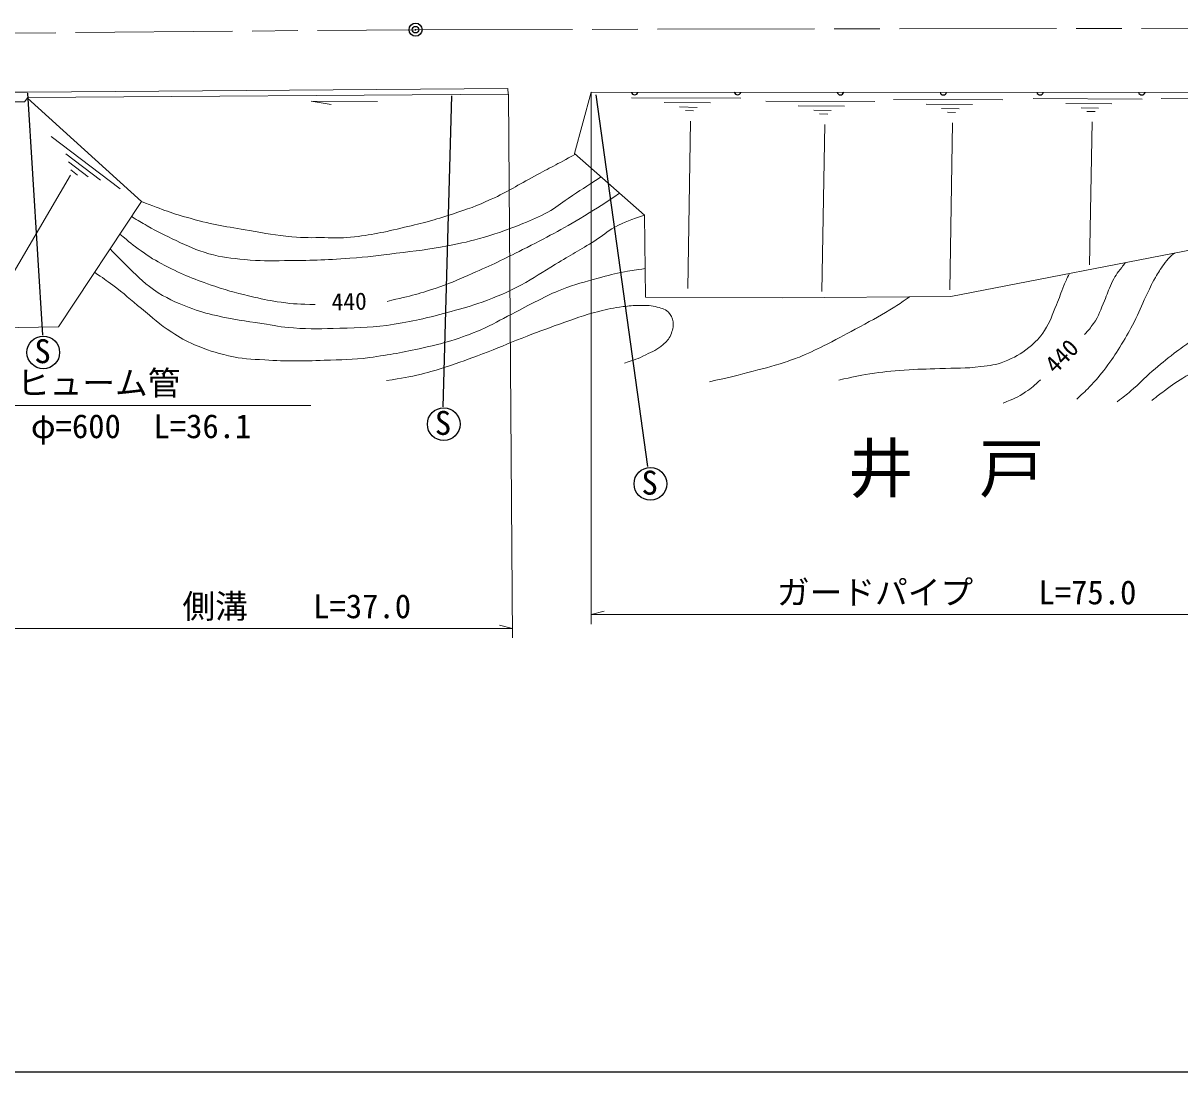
# Model space of a CAD drawing. Units: millimetres, scale not verified. Extents: x 40000 to 680000, y 20000 to 380000.
# Drawn here: x 175552 to 263994, y 205000 to 285200 of the extents above; entities that cross this region are included whole.
import ezdxf
from ezdxf.enums import TextEntityAlignment as Align

# ---------------------------------------------------------------- set-up
doc = ezdxf.new("R2010")
doc.units = ezdxf.units.MM
doc.header["$LTSCALE"] = 1000
doc.header["$PDMODE"] = 32
doc.header["$PDSIZE"] = 500
doc.linetypes.add('CHAIN', pattern=[18.5, 12, -1.5, 3.5, -1.5])
for name, color, linetype, lineweight in [('M-BGD', 7, 'Continuous', 13), ('M-BMK', 2, 'CHAIN', 13), ('M-BMK-SRVR', 3, 'Continuous', 25), ('M-STR-HTXT', 7, 'Continuous', 13), ('M-TTL-BAND', 7, 'Continuous', 25)]:
    doc.layers.add(name, color=color, linetype=linetype, lineweight=lineweight)
doc.styles.add('ＭＳ ゴシック', font='')
doc.styles.get('ＭＳ ゴシック').set_extended_font_data('MS Gothic')

msp = doc.modelspace()

# ---------------------------------------------------------------- linework, layer by layer
at = {"layer": 'M-BGD'}
for p, q in [((122385, 279957), (175910, 279918)), ((175923, 279511), (175663, 279176)), ((175910, 279918), (212615, 280200)), ((212634, 279758), (175923, 279511)), ((212615, 280200), (212634, 279758)), ((218987, 279918), (217711, 275235)), ((218987, 279918), (294749, 279900)), ((222074, 279489), (230416, 279461)), ((164288, 279140), (175663, 279176)), ((184594, 271568), (175881, 279458)), ((202642, 279212), (197581, 279240)), ((197581, 279240), (199095, 278987)), ((228103, 279096), (224570, 279124)), ((225748, 278788), (227080, 278760)), ((232327, 279236), (240668, 279208)), ((238355, 278844), (234822, 278872)), ((242105, 279363), (250447, 279335)), ((248134, 278970), (244601, 278998)), ((245779, 278662), (247111, 278634)), ((252768, 279426), (261109, 279398)), ((258796, 279033), (255263, 279061)), ((256441, 278725), (257773, 278697)), ((262567, 279426), (270909, 279398)), ((226813, 278493), (226196, 278507)), ((226589, 277708), (226368, 264919)), ((236000, 278535), (237332, 278507)), ((237065, 278241), (236448, 278255)), ((246844, 278367), (246227, 278381)), ((257506, 278430), (256889, 278444)), ((236841, 277456), (236620, 264666)), ((246620, 277582), (246399, 264792)), ((257282, 277645), (257093, 266705)), ((177706, 276519), (182963, 272523)), ((178827, 275195), (181457, 273197)), ((217711, 275235), (223058, 270512)), ((179012, 274584), (180514, 273442)), ((179170, 273584), (173009, 263061)), ((179197, 273972), (179709, 273583)), ((178264, 261978), (184594, 271568)), ((223058, 270512), (223142, 264235)), ((246480, 264293), (271569, 269159)), ((223142, 264235), (233609, 264188)), ((233609, 264188), (246480, 264293)), ((164479, 261736), (178264, 261978))]:
    msp.add_line(p, q, dxfattribs=at)
at = {"layer": 'M-BGD', "lineweight": 25}
for p, q in [((175894, 279838), (177036, 261350)), ((208301, 279634), (207651, 255865)), ((219337, 279719), (223300, 251290))]:
    msp.add_line(p, q, dxfattribs=at)
for centre in [(177094, 260017), (207709, 254532), (223510, 249966)]:
    msp.add_circle(centre, 1250, dxfattribs=at)
for centre in [(222311, 279973), (230176, 279971), (238041, 279970), (245906, 279968), (253309, 279966), (261084, 279964)]:
    msp.add_arc(centre, 256, 192.66646, 347.3057, dxfattribs=at)
at = {"layer": 'M-BGD'}
for points, knots in [([(184594, 271568), (186352, 270875), (186889, 270675), (188405, 270247), (190113, 269766), (191107, 269641), (192853, 269332), (194116, 269109), (194826, 268981), (196102, 268859), (197072, 268767), (197621, 268799), (198594, 268796), (199371, 268794), (199810, 268745), (200582, 268828), (202213, 269003), (203117, 269209), (204714, 269585), (206157, 269924), (206965, 270130), (208373, 270594), (209551, 270982), (210212, 271210), (211338, 271730), (212670, 272344), (213357, 272806), (214651, 273496), (215875, 274150), (216257, 274354), (217785, 275169)], [0, 0, 0, 0, 1, 1, 1, 2, 2, 2, 3, 3, 3, 4, 4, 4, 5, 5, 5, 6, 6, 6, 7, 7, 7, 8, 8, 8, 9, 9, 9, 10, 10, 10, 10]), ([(219740, 273443), (218511, 272645), (218197, 272443), (217217, 271789), (216613, 271386), (216307, 271108), (215674, 270752), (214955, 270346), (214519, 270178), (213754, 269869), (212628, 269414), (211982, 269193), (210820, 268839), (209739, 268509), (209115, 268387), (208006, 268172), (206484, 267877), (205617, 267798), (204080, 267597), (202698, 267417), (201922, 267327), (200533, 267219), (198588, 267068), (197493, 267050), (195542, 267037), (194353, 267029), (193682, 266997), (192500, 267121), (191413, 267235), (190789, 267270), (189738, 267569), (188733, 267855), (188203, 268124), (187256, 268565), (186375, 268975), (185887, 269222), (185041, 269700), (184564, 269970), (184404, 270061), (183832, 270413)], [0, 0, 0, 0, 1, 1, 1, 2, 2, 2, 3, 3, 3, 4, 4, 4, 5, 5, 5, 6, 6, 6, 7, 7, 7, 8, 8, 8, 9, 9, 9, 10, 10, 10, 11, 11, 11, 12, 12, 12, 13, 13, 13, 13]), ([(261860, 256336), (262309, 256706), (262438, 256805), (262819, 257090), (263436, 257552), (263794, 257797), (264455, 258193), (265135, 258600), (265514, 258836), (266231, 259175), (267142, 259605), (267682, 259780), (268624, 260137), (269642, 260524), (270213, 260742), (271248, 261081), (272248, 261409), (272833, 261511), (273837, 261829), (275184, 262255), (275915, 262564), (277257, 263007), (278614, 263454), (279379, 263691), (280744, 264112), (281931, 264478), (282604, 264660), (283791, 265028), (284648, 265293), (285110, 265501), (285978, 265729), (286784, 265940), (287251, 265994), (288062, 266187), (288769, 266355), (289181, 266401), (289866, 266645), (290707, 266944), (291152, 267181), (291950, 267579), (292679, 267943), (293098, 268139), (293764, 268608), (294085, 268834), (294258, 268980), (294511, 269281), (294713, 269519), (294867, 269688), (294857, 270000), (294851, 270204), (294689, 270293), (294511, 270393), (294389, 270461), (294302, 270455), (294165, 270486), (293560, 270625), (293215, 270677), (292605, 270795), (292010, 270909), (291658, 270901), (291081, 271084), (290581, 271243), (290295, 271343), (289847, 271617), (289500, 271829), (289304, 271957), (289015, 272243), (288843, 272414), (288778, 272483), (288602, 272708)], [0, 0, 0, 0, 1, 1, 1, 2, 2, 2, 3, 3, 3, 4, 4, 4, 5, 5, 5, 6, 6, 6, 7, 7, 7, 8, 8, 8, 9, 9, 9, 10, 10, 10, 11, 11, 11, 12, 12, 12, 13, 13, 13, 14, 14, 14, 15, 15, 15, 16, 16, 16, 17, 17, 17, 18, 18, 18, 19, 19, 19, 20, 20, 20, 21, 21, 21, 22, 22, 22, 23, 23, 23, 23]), ([(203389, 263924), (205297, 264378), (205875, 264485), (207406, 265039), (208390, 265395), (208930, 265625), (209887, 266048), (211410, 266722), (212254, 267121), (213736, 267878), (215612, 268836), (216669, 269368), (218468, 270465), (219534, 271115), (219894, 271338), (221159, 272189)], [0, 0, 0, 0, 1, 1, 1, 2, 2, 2, 3, 3, 3, 4, 4, 4, 5, 5, 5, 5]), ([(259202, 256248), (259710, 256633), (259848, 256746), (260249, 257080), (260912, 257633), (261223, 258010), (261875, 258576), (262518, 259133), (262888, 259436), (263567, 259950), (264076, 260336), (264364, 260551), (264904, 260894), (265438, 261233), (265744, 261415), (266306, 261707), (266823, 261976), (267124, 262110), (267670, 262314), (268589, 262659), (269123, 262797), (270063, 263081), (271596, 263544), (272498, 263665), (274007, 264202), (274936, 264533), (275431, 264784), (276344, 265156), (277402, 265587), (277979, 265871), (279054, 266259), (279822, 266536), (280273, 266630), (281045, 266894), (281614, 267089), (281948, 267166), (282484, 267436), (282878, 267635), (283116, 267753), (283410, 268081), (283662, 268363), (283715, 268611), (283746, 268988), (283765, 269212), (283777, 269360), (283671, 269558), (283466, 269943), (283184, 270039), (282924, 270390), (282705, 270685), (282633, 270804), (282419, 271184)], [0, 0, 0, 0, 1, 1, 1, 2, 2, 2, 3, 3, 3, 4, 4, 4, 5, 5, 5, 6, 6, 6, 7, 7, 7, 8, 8, 8, 9, 9, 9, 10, 10, 10, 11, 11, 11, 12, 12, 12, 13, 13, 13, 14, 14, 14, 15, 15, 15, 16, 16, 16, 17, 17, 17, 17]), ([(182196, 267934), (182767, 267339), (182928, 267181), (183411, 266712), (184208, 265941), (184614, 265448), (185528, 264820), (186507, 264147), (187139, 263884), (188248, 263460), (189044, 263156), (189505, 263015), (190337, 262829), (191682, 262528), (192451, 262434), (193814, 262226), (194749, 262083), (195268, 261956), (196211, 261890), (197593, 261793), (198373, 261823), (199758, 261862), (201389, 261906), (202311, 261918), (203922, 262170), (205647, 262440), (206596, 262699), (208282, 263151), (209211, 263400), (209739, 263525), (210638, 263866), (211816, 264314), (212481, 264568), (213596, 265156), (214671, 265724), (215218, 266141), (216260, 266769), (217429, 267473), (218109, 267829), (219260, 268563), (219866, 268949), (220162, 269235), (220788, 269587), (221623, 270055), (221992, 270156), (223058, 270512)], [0, 0, 0, 0, 1, 1, 1, 2, 2, 2, 3, 3, 3, 4, 4, 4, 5, 5, 5, 6, 6, 6, 7, 7, 7, 8, 8, 8, 9, 9, 9, 10, 10, 10, 11, 11, 11, 12, 12, 12, 13, 13, 13, 14, 14, 14, 15, 15, 15, 15]), ([(182947, 269072), (183691, 268436), (183913, 268247), (184578, 267780), (185252, 267306), (185638, 267043), (186373, 266672), (187819, 265942), (188667, 265596), (190200, 265074), (191351, 264682), (192017, 264522), (193201, 264247), (194004, 264059), (194459, 263968), (195275, 263854), (196287, 263713), (196655, 263711), (197883, 263672)], [0, 0, 0, 0, 1, 1, 1, 2, 2, 2, 3, 3, 3, 4, 4, 4, 5, 5, 5, 6, 6, 6, 6]), ([(256117, 256450), (256657, 256941), (256811, 257090), (257225, 257530), (257755, 258094), (258029, 258434), (258487, 259058), (258927, 259657), (259150, 260009), (259538, 260642), (259935, 261291), (260147, 261661), (260492, 262339), (260875, 263092), (261037, 263540), (261403, 264302), (261676, 264869), (261800, 265203), (262118, 265746), (262352, 266145), (262486, 266370), (262763, 266741), (262940, 266978), (263023, 267128), (263240, 267330), (263366, 267447), (263417, 267492), (263582, 267610)], [0, 0, 0, 0, 1, 1, 1, 2, 2, 2, 3, 3, 3, 4, 4, 4, 5, 5, 5, 6, 6, 6, 7, 7, 7, 8, 8, 8, 9, 9, 9, 9]), ([(181013, 266143), (181690, 265693), (181875, 265559), (182412, 265163), (183302, 264507), (183737, 264060), (184599, 263369), (185494, 262651), (185949, 262183), (186913, 261560), (187563, 261140), (187937, 260906), (188651, 260607), (189638, 260193), (190218, 260017), (191259, 259766), (192315, 259511), (192936, 259505), (194021, 259443), (195798, 259342), (196798, 259355), (198577, 259415), (199926, 259461), (200689, 259444), (202026, 259625), (203642, 259844), (204542, 260015), (206134, 260368), (206973, 260555), (207446, 260654), (208265, 260915), (209171, 261204), (209678, 261376), (210550, 261756), (211495, 262169), (211988, 262477), (212906, 262948), (213697, 263354), (214127, 263607), (214924, 264000), (215628, 264346), (216017, 264554), (216747, 264841), (217803, 265256), (218429, 265394), (219523, 265696), (220305, 265912), (220744, 266037), (221542, 266187), (222152, 266301), (222365, 266333), (223112, 266425)], [0, 0, 0, 0, 1, 1, 1, 2, 2, 2, 3, 3, 3, 4, 4, 4, 5, 5, 5, 6, 6, 6, 7, 7, 7, 8, 8, 8, 9, 9, 9, 10, 10, 10, 11, 11, 11, 12, 12, 12, 13, 13, 13, 14, 14, 14, 15, 15, 15, 16, 16, 16, 17, 17, 17, 17]), ([(256699, 261378), (257039, 261736), (257142, 261873), (257386, 262220), (257823, 262841), (257924, 263276), (258227, 263972), (258449, 264481), (258521, 264789), (258760, 265290), (259006, 265806), (259196, 266072), (259545, 266524), (259655, 266666), (259693, 266719), (259835, 266883)], [0, 0, 0, 0, 1, 1, 1, 2, 2, 2, 3, 3, 3, 4, 4, 4, 5, 5, 5, 5]), ([(237913, 257898), (239030, 258155), (239350, 258226), (240282, 258375), (241305, 258538), (241885, 258593), (242918, 258669), (243978, 258747), (244575, 258733), (245638, 258781), (246864, 258837), (247561, 258768), (248778, 258935), (249488, 259033), (249912, 259036), (250573, 259314), (251353, 259642), (251799, 259854), (252451, 260393), (252980, 260831), (253275, 261104), (253643, 261683), (254096, 262397), (254222, 262869), (254554, 263646), (254799, 264218), (254884, 264560), (255129, 265132), (255284, 265494), (255337, 265614), (255543, 266051)], [0, 0, 0, 0, 1, 1, 1, 2, 2, 2, 3, 3, 3, 4, 4, 4, 5, 5, 5, 6, 6, 6, 7, 7, 7, 8, 8, 8, 9, 9, 9, 10, 10, 10, 10]), ([(203342, 257867), (204612, 258059), (204986, 258101), (206015, 258362), (206731, 258543), (207127, 258666), (207829, 258895), (208952, 259261), (209573, 259490), (210679, 259904), (211869, 260349), (212514, 260651), (213698, 261110), (214811, 261541), (215433, 261787), (216558, 262185), (217720, 262596), (218364, 262855), (219559, 263157), (220276, 263338), (220684, 263432), (221419, 263521), (221905, 263580), (222181, 263611), (222671, 263605), (223147, 263600), (223426, 263641), (223886, 263521), (224298, 263414), (224576, 263382), (224886, 263091), (225120, 262872), (225187, 262668), (225241, 262353), (225309, 261962), (225209, 261722), (225064, 261353), (224929, 261009), (224753, 260856), (224475, 260614), (224022, 260222), (223693, 260096), (223157, 259829), (222551, 259527), (222303, 259453), (221540, 259203)], [0, 0, 0, 0, 1, 1, 1, 2, 2, 2, 3, 3, 3, 4, 4, 4, 5, 5, 5, 6, 6, 6, 7, 7, 7, 8, 8, 8, 9, 9, 9, 10, 10, 10, 11, 11, 11, 12, 12, 12, 13, 13, 13, 14, 14, 14, 15, 15, 15, 15]), ([(228037, 257776), (229452, 258096), (229828, 258181), (230967, 258477), (232085, 258768), (232716, 258916), (233813, 259276), (234312, 259440), (234592, 259535), (235075, 259739), (235851, 260067), (236272, 260282), (237027, 260657), (238015, 261147), (238554, 261451), (239519, 261984), (240570, 262563), (241186, 262845), (242191, 263500), (242638, 263790), (242793, 263888), (243319, 264267)], [0, 0, 0, 0, 1, 1, 1, 2, 2, 2, 3, 3, 3, 4, 4, 4, 5, 5, 5, 6, 6, 6, 7, 7, 7, 7]), ([(250492, 256144), (251298, 256478), (251585, 256579), (252202, 256999), (252676, 257320), (252851, 257467), (253338, 257924)], [0, 0, 0, 0, 1, 1, 1, 2, 2, 2, 2])]:
    msp.add_open_spline(points, degree=3, knots=knots, dxfattribs=at)
at = {"layer": 'M-BMK'}
for p, q in [((205558, 284700), (305575, 284876)), ((105557, 283866), (205558, 284700))]:
    msp.add_line(p, q, dxfattribs=at)
at = {"layer": 'M-BMK-SRVR'}
msp.add_circle((205558, 284700), 500, dxfattribs=at)
msp.add_point((205558, 284700), dxfattribs=at)
at = {"layer": 'M-STR-HTXT'}
for p, q in [((212671, 279759), (212972, 238182)), ((218984, 279918), (218984, 239244)), ((170058, 255955), (197558, 255955)), ((218984, 239980), (219984, 240230)), ((218984, 239980), (283446, 239980)), ((173530, 238918), (212967, 238918)), ((212967, 238918), (211967, 239168))]:
    msp.add_line(p, q, dxfattribs=at)
at = {"layer": 'M-TTL-BAND'}
msp.add_line((40000, 205000), (579000, 205000), dxfattribs=at)

# ---------------------------------------------------------------- texts
at = {"layer": 'M-BGD', "style": 'ＭＳ ゴシック'}
for rotation, p in [(1.511, (199160, 262828)), (45.338, (254757, 258037))]:
    msp.add_text('440', height=1320, rotation=rotation, dxfattribs=at).set_placement(p, align=Align.BOTTOM_LEFT)
for s, height, p in [('S', 1833, (176416, 258644)), ('S', 1833, (207030, 253159)), ('井\u3000戸', 3666, (238636, 248229)), ('S', 1833, (222832, 248592))]:
    msp.add_text(s, height=height, dxfattribs=at).set_placement(p, align=Align.BOTTOM_LEFT)
at = {"layer": 'M-STR-HTXT', "style": 'ＭＳ ゴシック'}
for s, p in [('ヒューム管', (175075, 256217)), ('φ=600  L=36.1', (176142, 252911)), ('ガードパイプ\u3000\u3000L=75.0', (233184, 240204)), ('側溝\u3000\u3000L=37.0', (187730, 239142))]:
    msp.add_text(s, height=1833, dxfattribs=at).set_placement(p, align=Align.BOTTOM_LEFT)

doc.saveas('drawing.dxf')
